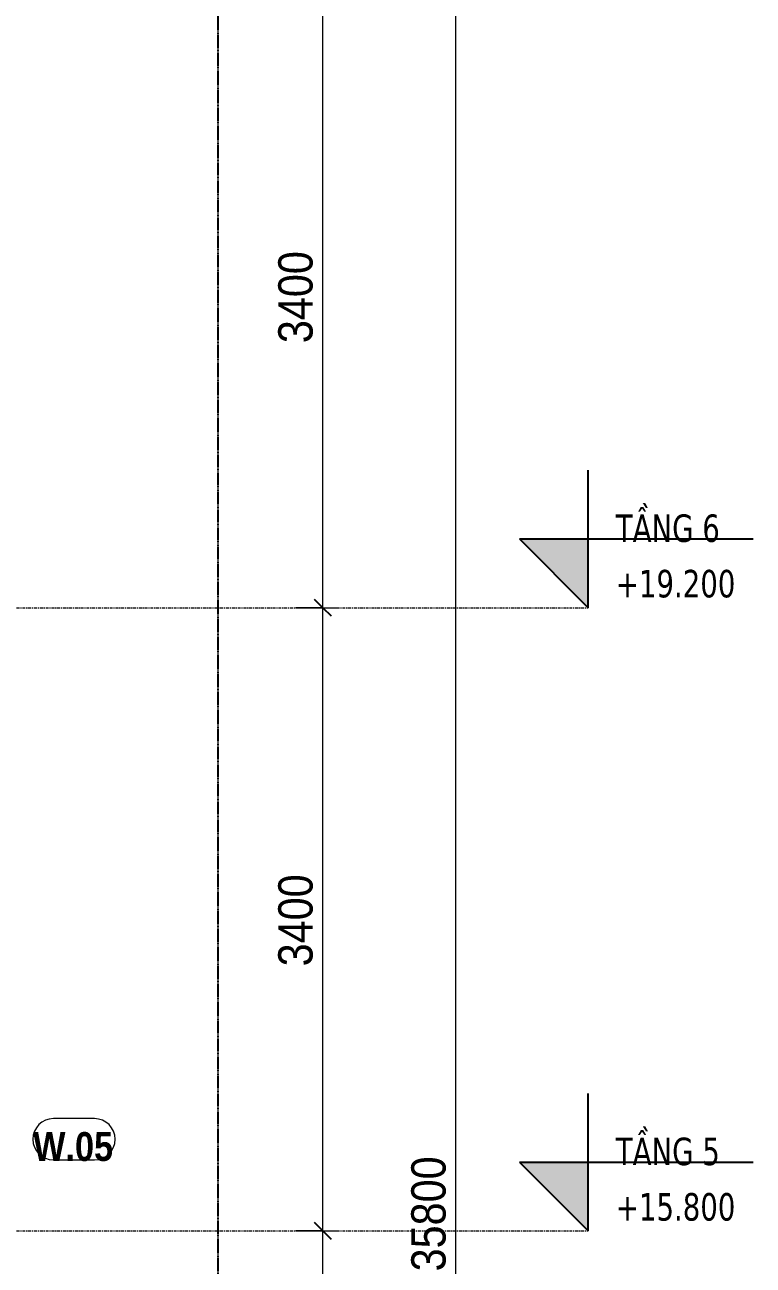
# Model space of a CAD drawing. Header units: millimetres. Extents: x 31919 to 91448, y -42770 to 34550.
# Drawn here: x 84364 to 88338, y 15613 to 22380 of the extents above; entities that cross this region are included whole.
import ezdxf

# ---------------------------------------------------------------- set-up
doc = ezdxf.new("R2010")
doc.units = ezdxf.units.MM
doc.linetypes.add('Centre', pattern=[31.75, 6.35, -4.7625, 15.875, -4.7625])
doc.linetypes.add('Hidden', pattern=[7.14375, 4.7625, -2.38125])
for name, color, linetype, lineweight in [('A-ANNO-DIMS', 211, 'Continuous', 9), ('A-ANNO-DIMS-75', 211, 'Continuous', 9), ('A-DETL-GENF', 92, 'Continuous', 18), ('A-DETL-GENF-3', 92, 'Hidden', 25), ('A-FLOR-LEVL', 51, 'Continuous', 9), ('A-FLOR-LEVL-1', 51, 'Continuous', 25), ('A-FLOR-LEVL-2', 51, 'Centre', 9), ('A-GLAZ-IDEN', 152, 'Continuous', 9)]:
    doc.layers.add(name, color=color, linetype=linetype, lineweight=lineweight)
doc.styles.add('Arial_B_3', font='arialbd.ttf', dxfattribs={"width": 0.85, "height": 157.5})
doc.styles.add('Tahoma_B_1', font='tahomabd.ttf', dxfattribs={"width": 0.85, "height": 150})
doc.styles.add('UTM Avo_1', font='', dxfattribs={"width": 0.9, "height": 187.5})
doc.styles.get('UTM Avo_1').set_extended_font_data('UTM Avo')
doc.dimstyles.new('1_Dim_chi_tiet_2_5_2', dxfattribs={"dimscale": 304.8, "dimtxt": 187.368928, "dimasz": 0.295276, "dimexe": 0.246063, "dimexo": 0.0625, "dimgap": 0.024606, "dimtad": 1, "dimdec": 0, "dimrnd": 5, "dimzin": 0, "dimdsep": 46, "dimtxsty": 'UTM Avo_1', "dimblk1": 'OBLIQUE', "dimblk2": 'OBLIQUE', "dimsah": 1, "dimcen": 0.09, "dimdle": 0.246063, "dimazin": 0, "dimtfac": 1, "dimtdec": 4, "dimtix": 1, "dimtmove": 0, "dimatfit": 3, "dimfxl": 0.492126, "dimfxlon": 1, "dimtvp": 1, "dimtolj": 1, "dimtzin": 0, "dimarcsym": 2})

# ---------------------------------------------------------------- blocks, each defined once
blk = doc.blocks.new('BORDER VIEW - BORDER VIEW-3758627-TKCS_THANG BỘ TB2 - MẶT CẮT')
at = {"layer": 'A-DETL-GENF-3'}
blk.add_line((-32545.5, 33900.8), (-32545.5, -2703), dxfattribs=at)
blk = doc.blocks.new('Level - CAO ĐỘ LEVEL-350587-TKCS_THANG BỘ TB2 - MẶT CẮT')
at = {"layer": 'A-FLOR-LEVL'}
blk.add_hatch(color=256, dxfattribs=at).paths.add_polyline_path([(-30524, 2575), (-30524, 2200), (-30899, 2575)])
at = {"layer": 'A-FLOR-LEVL-1'}
for p, q in [((-30524, 2200), (-30524, 2950)), ((-30899, 2575), (-30524, 2200)), ((-30899, 2575), (-29624, 2575))]:
    blk.add_line(p, q, dxfattribs=at)
blk = doc.blocks.new('DIMBLOCK164-TKCS_THANG BỘ TB2 - MẶT CẮT')
at = {"layer": 'A-ANNO-DIMS-75', "lineweight": 25}
for p, q in [((85990.2, 15800), (85945.2, 15845)), ((85990.2, 15800), (86035.2, 15755)), ((85990.2, 12400), (85945.2, 12445)), ((85990.2, 12400), (86035.2, 12355))]:
    blk.add_line(p, q, dxfattribs=at)
at = {"layer": 'A-ANNO-DIMS-75'}
for p, q in [((85840.2, 15800), (86065.2, 15800)), ((85990.2, 15800), (85840.2, 15800)), ((85990.2, 12400), (85990.2, 15800)), ((85840.2, 12400), (86065.2, 12400)), ((85990.2, 12400), (85840.2, 12400))]:
    blk.add_line(p, q, dxfattribs=at)
at = {"layer": 'A-ANNO-DIMS-75', "color": 0, "insert": (85746.7, 13843.2), "char_height": 187.5, "width": 616.236, "attachment_point": 1, "rotation": 90, "line_spacing_factor": 1.110334, "style": 'UTM Avo_1'}
blk.add_mtext('3400', dxfattribs=at)
blk = doc.blocks.new('_Oblique')
at = {"color": 0, "linetype": 'ByBlock', "lineweight": -2}
blk.add_line((-0.5, -0.5), (0.5, 0.5), dxfattribs=at)
blk = doc.blocks.new('DIMBLOCK165-TKCS_THANG BỘ TB2 - MẶT CẮT')
at = {"layer": 'A-ANNO-DIMS-75', "lineweight": 25}
for p, q in [((85990.2, 19200), (85945.2, 19245)), ((85990.2, 19200), (86035.2, 19155)), ((85990.2, 15800), (85945.2, 15845)), ((85990.2, 15800), (86035.2, 15755))]:
    blk.add_line(p, q, dxfattribs=at)
at = {"layer": 'A-ANNO-DIMS-75'}
for p, q in [((85840.2, 19200), (86065.2, 19200)), ((85990.2, 19200), (85840.2, 19200)), ((85990.2, 15800), (85990.2, 19200)), ((85840.2, 15800), (86065.2, 15800)), ((85990.2, 15800), (85840.2, 15800))]:
    blk.add_line(p, q, dxfattribs=at)
at = {"layer": 'A-ANNO-DIMS-75', "color": 0, "insert": (85746.7, 17243.2), "char_height": 187.5, "width": 616.236, "attachment_point": 1, "rotation": 90, "line_spacing_factor": 1.110334, "style": 'UTM Avo_1'}
blk.add_mtext('3400', dxfattribs=at)
blk = doc.blocks.new('DIMBLOCK166-TKCS_THANG BỘ TB2 - MẶT CẮT')
at = {"layer": 'A-ANNO-DIMS-75', "lineweight": 25}
for p, q in [((85990.2, 22600), (85945.2, 22645)), ((85990.2, 22600), (86035.2, 22555)), ((85990.2, 19200), (85945.2, 19245)), ((85990.2, 19200), (86035.2, 19155))]:
    blk.add_line(p, q, dxfattribs=at)
at = {"layer": 'A-ANNO-DIMS-75'}
for p, q in [((85840.2, 22600), (86065.2, 22600)), ((85990.2, 22600), (85840.2, 22600)), ((85990.2, 19200), (85990.2, 22600)), ((85840.2, 19200), (86065.2, 19200)), ((85990.2, 19200), (85840.2, 19200))]:
    blk.add_line(p, q, dxfattribs=at)
at = {"layer": 'A-ANNO-DIMS-75', "color": 0, "insert": (85746.7, 20643.2), "char_height": 187.5, "width": 616.236, "attachment_point": 1, "rotation": 90, "line_spacing_factor": 1.110334, "style": 'UTM Avo_1'}
blk.add_mtext('3400', dxfattribs=at)
blk = doc.blocks.new('DIMBLOCK171-TKCS_THANG BỘ TB2 - MẶT CẮT')
at = {"layer": 'A-ANNO-DIMS-75', "lineweight": 25}
for p, q in [((86716.1, 33800), (86671.1, 33845)), ((86716.1, 33800), (86761.1, 33755)), ((86716.1, -2000), (86671.1, -1955)), ((86716.1, -2000), (86761.1, -2045))]:
    blk.add_line(p, q, dxfattribs=at)
at = {"layer": 'A-ANNO-DIMS-75'}
for p, q in [((86716.1, -2075), (86716.1, 33875)), ((86566.1, 33800), (86791.1, 33800)), ((86716.1, 33800), (86566.1, 33800)), ((86566.1, -2000), (86791.1, -2000)), ((86716.1, -2000), (86566.1, -2000))]:
    blk.add_line(p, q, dxfattribs=at)
at = {"layer": 'A-ANNO-DIMS-75', "color": 0, "insert": (86472.6, 15579), "char_height": 187.5, "width": 770.294, "attachment_point": 1, "rotation": 90, "line_spacing_factor": 1.110334, "style": 'UTM Avo_1'}
blk.add_mtext('35800', dxfattribs=at)
blk = doc.blocks.new('SSA-WINDOW TAG - 10-2062020-TKCS_THANG BỘ TB2 - MẶT CẮT')
at = {"layer": 'A-GLAZ-IDEN'}
for p, q in [((-33218.478662, 16412.5), (-33442.306787, 16412.5)), ((-33442.306787, 16187.5), (-33218.478662, 16187.5))]:
    blk.add_line(p, q, dxfattribs=at)
for centre, start, end in [((-33442.306787, 16300), 90, 270), ((-33218.478662, 16300), 270, 90)]:
    blk.add_arc(centre, 112.5, start, end, dxfattribs=at)

msp = doc.modelspace()

# ---------------------------------------------------------------- linework, layer by layer
at = {"layer": 'A-FLOR-LEVL-2'}
for p, q in [((76052.8, 19200), (87438.4, 19200)), ((76052.8, 15800), (87438.4, 15800))]:
    msp.add_line(p, q, dxfattribs=at)

# ---------------------------------------------------------------- block references
at = {"layer": 'A-DETL-GENF'}
msp.add_blockref('BORDER VIEW - BORDER VIEW-3758627-TKCS_THANG BỘ TB2 - MẶT CẮT', (117962.4, 0), dxfattribs=at)
at = {"layer": 'A-FLOR-LEVL-1'}
for p in [(117962.4, 17000), (117962.4, 13600)]:
    msp.add_blockref('Level - CAO ĐỘ LEVEL-350587-TKCS_THANG BỘ TB2 - MẶT CẮT', p, dxfattribs=at)
at = {"layer": 'A-GLAZ-IDEN'}
msp.add_blockref('SSA-WINDOW TAG - 10-2062020-TKCS_THANG BỘ TB2 - MẶT CẮT', (117962.4, 0), dxfattribs=at)

# ---------------------------------------------------------------- texts
at = {"layer": 'A-FLOR-LEVL', "char_height": 150, "line_spacing_factor": 0.996129, "style": 'Tahoma_B_1'}
for s, insert, width, attachment_point in [('\\pt765,1530,2295,3060,3825,4590,5355,6120,6885,7650,8415,9180,9945,10710,11475,12240,13005,13770,14535,15300,16065,16830,17595,18360,19125,19890,20655,21420,22185,22950,23715,24480;TẦNG 6', (87588.9, 19555.8), 678.937, 7), ('\\pt318.75,637.5,956.25,1275,1593.75,1912.5,2231.25,2550,2868.75,3187.5,3506.25,3825,4143.75,4462.5,4781.25,5100,5418.75,5737.5,6056.25,6375,6693.75,7012.5,7331.25,7650,7968.75,8287.5,8606.25,8925,9243.75,9562.5,9881.25,10200;+19.200', (87588.9, 19406.3), 775.837, 1), ('\\pt765,1530,2295,3060,3825,4590,5355,6120,6885,7650,8415,9180,9945,10710,11475,12240,13005,13770,14535,15300,16065,16830,17595,18360,19125,19890,20655,21420,22185,22950,23715,24480;TẦNG 5', (87588.9, 16155.8), 678.937, 7), ('\\pt318.75,637.5,956.25,1275,1593.75,1912.5,2231.25,2550,2868.75,3187.5,3506.25,3825,4143.75,4462.5,4781.25,5100,5418.75,5737.5,6056.25,6375,6693.75,7012.5,7331.25,7650,7968.75,8287.5,8606.25,8925,9243.75,9562.5,9881.25,10200;+15.800', (87588.9, 16006.3), 775.837, 1)]:
    msp.add_mtext(s, dxfattribs=dict(at, insert=insert, width=width, attachment_point=attachment_point))
at = {"layer": 'A-GLAZ-IDEN', "insert": (84627.4, 16259.1), "char_height": 157.5, "width": 451.35, "attachment_point": 5, "line_spacing_factor": 0.936439, "style": 'Arial_B_3'}
msp.add_mtext('\\pt3.1878,6.3756,9.56182,12.74963,15.93743,19.12523,22.31303,25.49925,28.68705,31.87485,35.06265,38.25045,41.43825,44.62447,47.81227,51.00007,54.18787,57.37567,60.5619,63.7497,66.9375,70.1253,73.3131,76.49932,79.68712,82.87492,86.06272,89.25052,92.43675,95.62455,98.81235,102.00015;W.05', dxfattribs=at)

# ---------------------------------------------------------------- dimensions: what is measured, and where the dimension line sits
at = {"layer": 'A-ANNO-DIMS'}
for base, p1, p2, override, picture, middle in [((86716.1, 33800), (86566.1, -2000), (86566.1, 33800), {"dimpost": '<>', "dimfxl": 35800}, 'DIMBLOCK171-TKCS_THANG BỘ TB2 - MẶT CẮT', (86611.6, 15900)), ((85990.2, 22600), (85840.2, 19200), (85840.2, 22600), {"dimpost": '<>', "dimfxl": 3400}, 'DIMBLOCK166-TKCS_THANG BỘ TB2 - MẶT CẮT', (85885.7, 20900)), ((85990.2, 19200), (85840.2, 15800), (85840.2, 19200), {"dimpost": '<>', "dimfxl": 3400}, 'DIMBLOCK165-TKCS_THANG BỘ TB2 - MẶT CẮT', (85885.7, 17500)), ((85990.2, 15800), (85840.2, 12400), (85840.2, 15800), {"dimpost": '<>', "dimfxl": 3400}, 'DIMBLOCK164-TKCS_THANG BỘ TB2 - MẶT CẮT', (85885.7, 14100))]:
    dim = msp.add_linear_dim(base=base, p1=p1, p2=p2, angle=90, dimstyle='1_Dim_chi_tiet_2_5_2', override=override, dxfattribs=at)
    dim.commit()
    dim.dimension.update_dxf_attribs({"geometry": picture, "text_midpoint": middle})

doc.saveas('drawing.dxf')
